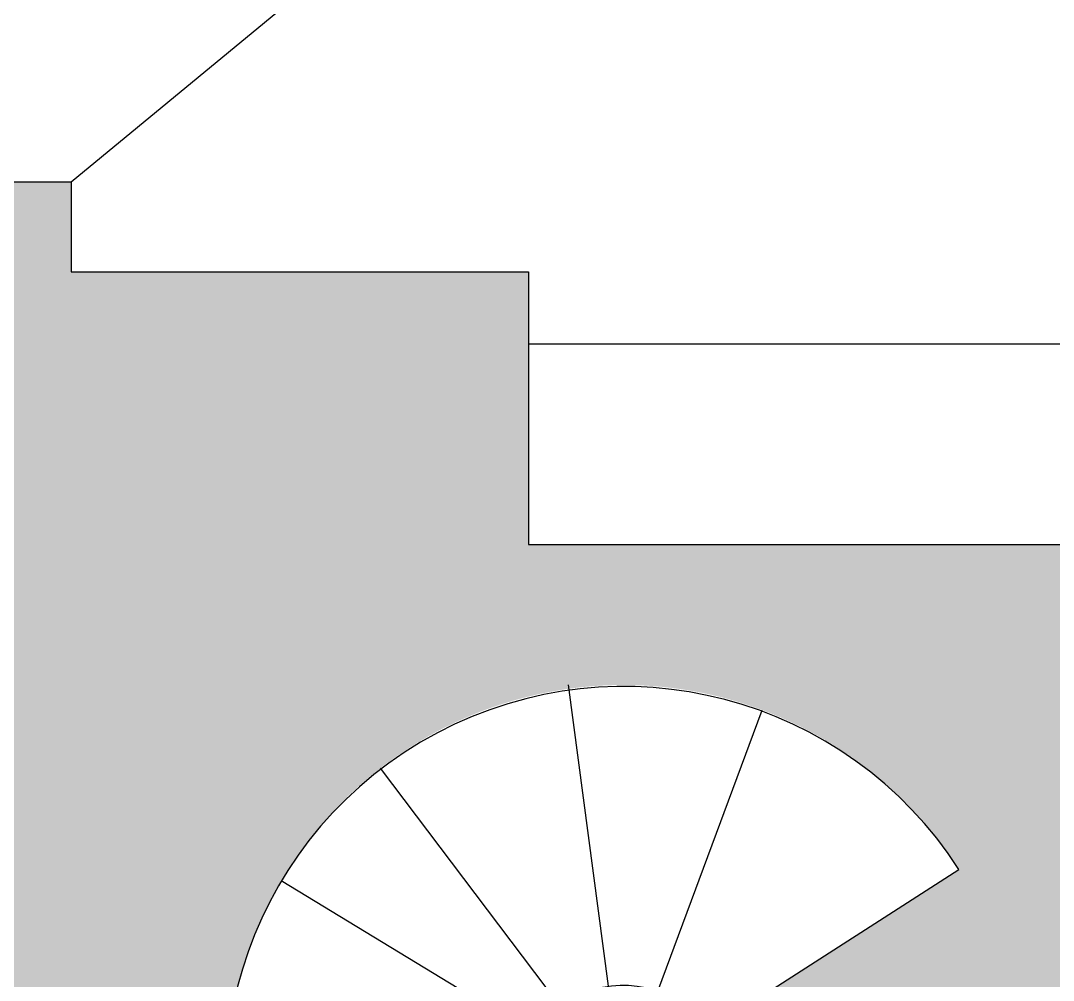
# Model space of a CAD drawing. Extents: x 77 to 121, y -270 to -21.
# Drawn here: x 109.995 to 113.309, y -172.484 to -169.405 of the extents above; entities that cross this region are included whole.
import ezdxf

# ---------------------------------------------------------------- set-up
doc = ezdxf.new("R2010")
doc.units = 0
for name, color, linetype in [('BASE_PLAN', 7, 'CONTINUOUS'), ('POCHE', 7, 'CONTINUOUS'), ('VAULT_LINES', 7, 'CONTINUOUS')]:
    doc.layers.add(name, color=color, linetype=linetype)

# ---------------------------------------------------------------- blocks, each defined once
blk = doc.blocks.new('*U44')
at = {"layer": 'POCHE', "linetype": 'CONTINUOUS'}
for points in [[(109.8859, -175.2795), (109.8859, -169.9224), (110.1565, -175.2795)], [(110.1565, -170.2109), (109.8859, -169.9224), (110.1565, -169.9224)], [(110.1565, -175.2795), (109.8859, -169.9224), (110.1565, -170.2109)], [(110.1565, -175.2795), (110.1565, -170.2109), (110.4345, -175.2795)], [(110.4345, -174.5171), (110.1565, -170.2109), (110.4345, -170.2109)], [(110.4345, -175.2795), (110.1565, -170.2109), (110.4345, -174.5171)], [(110.4345, -174.5171), (110.4345, -170.2109), (110.6523, -174.5171)], [(110.6523, -174.5171), (110.4345, -170.2109), (110.6523, -170.2109)], [(110.6523, -172.8202), (110.6523, -170.2109), (110.6525, -172.7975)], [(110.6525, -172.7975), (110.6523, -170.2109), (110.6525, -170.2109)], [(110.6525, -172.7975), (110.6525, -170.2109), (110.6531, -172.7749)], [(110.6531, -172.7749), (110.6525, -170.2109), (110.6531, -170.2109)], [(110.6531, -172.7749), (110.6531, -170.2109), (110.654, -172.7524)], [(110.654, -172.7524), (110.6531, -170.2109), (110.654, -170.2109)], [(110.654, -172.7524), (110.654, -170.2109), (110.6554, -172.7299)], [(110.6554, -172.7299), (110.654, -170.2109), (110.6554, -170.2109)], [(110.6554, -172.7299), (110.6554, -170.2109), (110.6592, -172.6852)], [(110.6592, -172.6852), (110.6554, -170.2109), (110.6592, -170.2109)], [(110.6592, -172.6852), (110.6592, -170.2109), (110.6646, -172.641)], [(110.6646, -172.641), (110.6592, -170.2109), (110.6646, -170.2109)], [(110.6646, -172.641), (110.6646, -170.2109), (110.6715, -172.5972)], [(110.6715, -172.5972), (110.6646, -170.2109), (110.6715, -170.2109)], [(110.6715, -172.5972), (110.6715, -170.2109), (110.6798, -172.554)], [(110.6798, -172.554), (110.6715, -170.2109), (110.6798, -170.2109)], [(110.6798, -172.554), (110.6798, -170.2109), (110.6895, -172.5114)], [(110.6895, -172.5114), (110.6798, -170.2109), (110.6895, -170.2109)], [(110.6895, -172.5114), (110.6895, -170.2109), (110.7006, -172.4694)], [(110.7006, -172.4694), (110.6895, -170.2109), (110.7006, -170.2109)], [(110.7006, -172.4694), (110.7006, -170.2109), (110.7129, -172.4283)], [(110.7129, -172.4283), (110.7006, -170.2109), (110.7129, -170.2109)], [(110.7129, -172.4283), (110.7129, -170.2109), (110.7265, -172.3879)], [(110.7265, -172.3879), (110.7129, -170.2109), (110.7265, -170.2109)], [(110.7265, -172.3879), (110.7265, -170.2109), (110.7414, -172.348)], [(110.7414, -172.348), (110.7265, -170.2109), (110.7414, -170.2109)], [(110.7414, -172.348), (110.7414, -170.2109), (110.7578, -172.3083)], [(110.7578, -172.3083), (110.7414, -170.2109), (110.7578, -170.2109)], [(110.7578, -172.3083), (110.7578, -170.2109), (110.7756, -172.2688)], [(110.7756, -172.2688), (110.7578, -170.2109), (110.7756, -170.2109)], [(110.7756, -172.2688), (110.7756, -170.2109), (110.795, -172.2296)], [(110.795, -172.2296), (110.7756, -170.2109), (110.795, -170.2109)], [(110.795, -172.2296), (110.795, -170.2109), (110.8158, -172.1909)], [(110.8158, -172.1909), (110.795, -170.2109), (110.8158, -170.2109)], [(110.8158, -172.1909), (110.8158, -170.2109), (110.8381, -172.1526)], [(110.8381, -172.1526), (110.8158, -170.2109), (110.8381, -170.2109)], [(110.8381, -172.1526), (110.8381, -170.2109), (110.8618, -172.1149)], [(110.8618, -172.1149), (110.8381, -170.2109), (110.8618, -170.2109)], [(110.8618, -172.1149), (110.8618, -170.2109), (110.8742, -172.0963)], [(110.8742, -172.0963), (110.8618, -170.2109), (110.8742, -170.2109)], [(110.8742, -172.0963), (110.8742, -170.2109), (110.8869, -172.0779)], [(110.8869, -172.0779), (110.8742, -170.2109), (110.8869, -170.2109)], [(110.8869, -172.0779), (110.8869, -170.2109), (110.9001, -172.0596)], [(110.9001, -172.0596), (110.8869, -170.2109), (110.9001, -170.2109)], [(110.9001, -172.0596), (110.9001, -170.2109), (110.9135, -172.0415)], [(110.9135, -172.0415), (110.9001, -170.2109), (110.9135, -170.2109)], [(110.9135, -172.0415), (110.9135, -170.2109), (110.9273, -172.0237)], [(110.9273, -172.0237), (110.9135, -170.2109), (110.9273, -170.2109)], [(110.9273, -172.0237), (110.9273, -170.2109), (110.9415, -172.006)], [(110.9415, -172.006), (110.9273, -170.2109), (110.9415, -170.2109)], [(110.9415, -172.006), (110.9415, -170.2109), (110.956, -171.9886)], [(110.956, -171.9886), (110.9415, -170.2109), (110.956, -170.2109)], [(110.956, -171.9886), (110.956, -170.2109), (110.9708, -171.9714)], [(110.9708, -171.9714), (110.956, -170.2109), (110.9708, -170.2109)], [(110.9708, -171.9714), (110.9708, -170.2109), (110.9859, -171.9544)], [(110.9859, -171.9544), (110.9708, -170.2109), (110.9859, -170.2109)], [(110.9859, -171.9544), (110.9859, -170.2109), (111.0014, -171.9377)], [(111.0014, -171.9377), (110.9859, -170.2109), (111.0014, -170.2109)], [(111.0014, -171.9377), (111.0014, -170.2109), (111.0172, -171.9212)], [(111.0172, -171.9212), (111.0014, -170.2109), (111.0172, -170.2109)], [(111.0172, -171.9212), (111.0172, -170.2109), (111.0333, -171.905)], [(111.0333, -171.905), (111.0172, -170.2109), (111.0333, -170.2109)], [(111.0333, -171.905), (111.0333, -170.2109), (111.0496, -171.8891)], [(111.0496, -171.8891), (111.0333, -170.2109), (111.0496, -170.2109)], [(111.0496, -171.8891), (111.0496, -170.2109), (111.0663, -171.8735)], [(111.0663, -171.8735), (111.0496, -170.2109), (111.0663, -170.2109)], [(111.0663, -171.8735), (111.0663, -170.2109), (111.0833, -171.8581)], [(111.0833, -171.8581), (111.0663, -170.2109), (111.0833, -170.2109)], [(111.0833, -171.8581), (111.0833, -170.2109), (111.1005, -171.8431)], [(111.1005, -171.8431), (111.0833, -170.2109), (111.1005, -170.2109)], [(111.1005, -171.8431), (111.1005, -170.2109), (111.1181, -171.8283)], [(111.1181, -171.8283), (111.1005, -170.2109), (111.1181, -170.2109)], [(111.1181, -171.8283), (111.1181, -170.2109), (111.1358, -171.8139)], [(111.1358, -171.8139), (111.1181, -170.2109), (111.1358, -170.2109)], [(111.1358, -171.8139), (111.1358, -170.2109), (111.1539, -171.7998)], [(111.1539, -171.7998), (111.1358, -170.2109), (111.1539, -170.2109)], [(111.1539, -171.7998), (111.1539, -170.2109), (111.1722, -171.7861)], [(111.1722, -171.7861), (111.1539, -170.2109), (111.1722, -170.2109)], [(111.1722, -171.7861), (111.1722, -170.2109), (111.1907, -171.7726)], [(111.1907, -171.7726), (111.1722, -170.2109), (111.1907, -170.2109)], [(111.1907, -171.7726), (111.1907, -170.2109), (111.2094, -171.7595)], [(111.2094, -171.7595), (111.1907, -170.2109), (111.2094, -170.2109)], [(111.2094, -171.7595), (111.2094, -170.2109), (111.2284, -171.7468)], [(111.2284, -171.7468), (111.2094, -170.2109), (111.2284, -170.2109)], [(111.2284, -171.7468), (111.2284, -170.2109), (111.2476, -171.7344)], [(111.2476, -171.7344), (111.2284, -170.2109), (111.2476, -170.2109)], [(111.2476, -171.7344), (111.2476, -170.2109), (111.2669, -171.7223)], [(111.2669, -171.7223), (111.2476, -170.2109), (111.2669, -170.2109)], [(111.2669, -171.7223), (111.2669, -170.2109), (111.2865, -171.7107)], [(111.2865, -171.7107), (111.2669, -170.2109), (111.2865, -170.2109)], [(111.2865, -171.7107), (111.2865, -170.2109), (111.3062, -171.6994)], [(111.3062, -171.6994), (111.2865, -170.2109), (111.3062, -170.2109)], [(111.3062, -171.6994), (111.3062, -170.2109), (111.3261, -171.6884)], [(111.3261, -171.6884), (111.3062, -170.2109), (111.3261, -170.2109)], [(111.3261, -171.6884), (111.3261, -170.2109), (111.3462, -171.6778)], [(111.3462, -171.6778), (111.3261, -170.2109), (111.3462, -170.2109)], [(111.3462, -171.6778), (111.3462, -170.2109), (111.3664, -171.6677)], [(111.3664, -171.6677), (111.3462, -170.2109), (111.3664, -170.2109)], [(111.3664, -171.6677), (111.3664, -170.2109), (111.3867, -171.6578)], [(111.3867, -171.6578), (111.3664, -170.2109), (111.3867, -170.2109)], [(111.3867, -171.6578), (111.3867, -170.2109), (111.4072, -171.6484)], [(111.4072, -171.6484), (111.3867, -170.2109), (111.4072, -170.2109)], [(111.4072, -171.6484), (111.4072, -170.2109), (111.4278, -171.6394)], [(111.4278, -171.6394), (111.4072, -170.2109), (111.4278, -170.2109)], [(111.4278, -171.6394), (111.4278, -170.2109), (111.4485, -171.6307)], [(111.4485, -171.6307), (111.4278, -170.2109), (111.4485, -170.2109)], [(111.4485, -171.6307), (111.4485, -170.2109), (111.4693, -171.6224)], [(111.4693, -171.6224), (111.4485, -170.2109), (111.4693, -170.2109)], [(111.4693, -171.6224), (111.4693, -170.2109), (111.4902, -171.6145)], [(111.4902, -171.6145), (111.4693, -170.2109), (111.4902, -170.2109)], [(111.4902, -171.6145), (111.4902, -170.2109), (111.5322, -171.5999)], [(111.5322, -171.5999), (111.4902, -170.2109), (111.5322, -170.2109)], [(111.5322, -171.5999), (111.5322, -170.2109), (111.5744, -171.5869)], [(111.5744, -171.5869), (111.5322, -170.2109), (111.5744, -170.2109)], [(111.5744, -171.5869), (111.5744, -170.2109), (111.6167, -171.5753)], [(111.6167, -171.5753), (111.5744, -170.2109), (111.6167, -170.2109)], [(111.6167, -171.5753), (111.6167, -170.2109), (111.6251, -171.5734)], [(111.6251, -171.0855), (111.6167, -170.2109), (111.6251, -170.2109)], [(111.6251, -171.5734), (111.6167, -170.2109), (111.6251, -171.0855)], [(111.6251, -171.5734), (111.6251, -171.0855), (111.6591, -171.5654)], [(111.6591, -171.5654), (111.6251, -171.0855), (111.6591, -171.0855)], [(111.6591, -171.5654), (111.6591, -171.0855), (111.7015, -171.5569)], [(111.7015, -171.5569), (111.6591, -171.0855), (111.7015, -171.0855)], [(111.7015, -171.5569), (111.7015, -171.0855), (111.7437, -171.5499)], [(111.7437, -171.5499), (111.7015, -171.0855), (111.7437, -171.0855)], [(111.7437, -171.5499), (111.7437, -171.0855), (111.7858, -171.5444)], [(111.7858, -171.5444), (111.7437, -171.0855), (111.7858, -171.0855)], [(111.7858, -171.5444), (111.7858, -171.0855), (111.8281, -171.5403)], [(111.8281, -171.5403), (111.7858, -171.0855), (111.8281, -171.0855)], [(111.8281, -171.5403), (111.8281, -171.0855), (111.8708, -171.5376)], [(111.8708, -171.5376), (111.8281, -171.0855), (111.8708, -171.0855)], [(111.8708, -171.5376), (111.8708, -171.0855), (111.914, -171.5364)], [(111.914, -171.5364), (111.8708, -171.0855), (111.914, -171.0855)], [(111.914, -171.5364), (111.914, -171.0855), (111.9575, -171.5366)], [(111.9575, -171.5366), (111.914, -171.0855), (111.9575, -171.0855)], [(111.9575, -171.5366), (111.9575, -171.0855), (112.0013, -171.5383)], [(112.0013, -171.5383), (111.9575, -171.0855), (112.0013, -171.0855)], [(112.0013, -171.5383), (112.0013, -171.0855), (112.0454, -171.5416)], [(112.0454, -171.5416), (112.0013, -171.0855), (112.0454, -171.0855)], [(112.0454, -171.5416), (112.0454, -171.0855), (112.0675, -171.5438)], [(112.0675, -171.5438), (112.0454, -171.0855), (112.0675, -171.0855)], [(112.0675, -171.5438), (112.0675, -171.0855), (112.0896, -171.5464)], [(112.0896, -171.5464), (112.0675, -171.0855), (112.0896, -171.0855)], [(112.0896, -171.5464), (112.0896, -171.0855), (112.1117, -171.5494)], [(112.1117, -171.5494), (112.0896, -171.0855), (112.1117, -171.0855)], [(112.1117, -171.5494), (112.1117, -171.0855), (112.1338, -171.5528)], [(112.1338, -171.5528), (112.1117, -171.0855), (112.1338, -171.0855)], [(112.1338, -171.5528), (112.1338, -171.0855), (112.1559, -171.5566)], [(112.1559, -171.5566), (112.1338, -171.0855), (112.1559, -171.0855)], [(112.1559, -171.5566), (112.1559, -171.0855), (112.178, -171.5607)], [(112.178, -171.5607), (112.1559, -171.0855), (112.178, -171.0855)], [(112.178, -171.5607), (112.178, -171.0855), (112.2, -171.5653)], [(112.2, -171.5653), (112.178, -171.0855), (112.2, -171.0855)], [(112.2, -171.5653), (112.2, -171.0855), (112.2221, -171.5703)], [(112.2221, -171.5703), (112.2, -171.0855), (112.2221, -171.0855)], [(112.2221, -171.5703), (112.2221, -171.0855), (112.244, -171.5757)], [(112.244, -171.5757), (112.2221, -171.0855), (112.244, -171.0855)], [(112.244, -171.5757), (112.244, -171.0855), (112.2659, -171.5815)], [(112.2659, -171.5815), (112.244, -171.0855), (112.2659, -171.0855)], [(112.2659, -171.5815), (112.2659, -171.0855), (112.2878, -171.5877)], [(112.2878, -171.5877), (112.2659, -171.0855), (112.2878, -171.0855)], [(112.2878, -171.5877), (112.2878, -171.0855), (112.3095, -171.5943)], [(112.3095, -171.5943), (112.2878, -171.0855), (112.3095, -171.0855)], [(112.3095, -171.5943), (112.3095, -171.0855), (112.3312, -171.6013)], [(112.3312, -171.6013), (112.3095, -171.0855), (112.3312, -171.0855)], [(112.3312, -171.6013), (112.3312, -171.0855), (112.3528, -171.6087)], [(112.3528, -171.6087), (112.3312, -171.0855), (112.3528, -171.0855)], [(112.3528, -171.6087), (112.3528, -171.0855), (112.3742, -171.6164)], [(112.3742, -171.6164), (112.3528, -171.0855), (112.3742, -171.0855)], [(112.3742, -171.6164), (112.3742, -171.0855), (112.3955, -171.6246)], [(112.3955, -171.6246), (112.3742, -171.0855), (112.3955, -171.0855)], [(112.3955, -171.6246), (112.3955, -171.0855), (112.4167, -171.6332)], [(112.4167, -171.6332), (112.3955, -171.0855), (112.4167, -171.0855)], [(112.4167, -171.6332), (112.4167, -171.0855), (112.4378, -171.6421)], [(112.4378, -171.6421), (112.4167, -171.0855), (112.4378, -171.0855)], [(112.4378, -171.6421), (112.4378, -171.0855), (112.4587, -171.6514)], [(112.4587, -171.6514), (112.4378, -171.0855), (112.4587, -171.0855)], [(112.4587, -171.6514), (112.4587, -171.0855), (112.4794, -171.6611)], [(112.4794, -171.6611), (112.4587, -171.0855), (112.4794, -171.0855)], [(112.4794, -171.6611), (112.4794, -171.0855), (112.4999, -171.6712)], [(112.4999, -171.6712), (112.4794, -171.0855), (112.4999, -171.0855)], [(112.4999, -171.6712), (112.4999, -171.0855), (112.5203, -171.6816)], [(112.5203, -171.6816), (112.4999, -171.0855), (112.5203, -171.0855)], [(112.5203, -171.6816), (112.5203, -171.0855), (112.5404, -171.6924)], [(112.5404, -171.6924), (112.5203, -171.0855), (112.5404, -171.0855)], [(112.5404, -171.6924), (112.5404, -171.0855), (112.5604, -171.7035)], [(112.5604, -171.7035), (112.5404, -171.0855), (112.5604, -171.0855)], [(112.5604, -171.7035), (112.5604, -171.0855), (112.5801, -171.715)], [(112.5801, -171.715), (112.5604, -171.0855), (112.5801, -171.0855)], [(112.5801, -171.715), (112.5801, -171.0855), (112.5997, -171.7268)], [(112.5997, -171.7268), (112.5801, -171.0855), (112.5997, -171.0855)], [(112.5997, -171.7268), (112.5997, -171.0855), (112.6189, -171.739)], [(112.6189, -171.739), (112.5997, -171.0855), (112.6189, -171.0855)], [(112.6189, -171.739), (112.6189, -171.0855), (112.638, -171.7515)], [(112.638, -171.7515), (112.6189, -171.0855), (112.638, -171.0855)], [(112.638, -171.7515), (112.638, -171.0855), (112.6568, -171.7643)], [(112.6568, -171.7643), (112.638, -171.0855), (112.6568, -171.0855)], [(112.6568, -171.7643), (112.6568, -171.0855), (112.6753, -171.7775)], [(112.6753, -171.7775), (112.6568, -171.0855), (112.6753, -171.0855)], [(112.6753, -171.7775), (112.6753, -171.0855), (112.6936, -171.7909)], [(112.6936, -171.7909), (112.6753, -171.0855), (112.6936, -171.0855)], [(112.6936, -171.7909), (112.6936, -171.0855), (112.7116, -171.8047)], [(112.7116, -171.8047), (112.6936, -171.0855), (112.7116, -171.0855)], [(112.7116, -171.8047), (112.7116, -171.0855), (112.7293, -171.8187)], [(112.7293, -171.8187), (112.7116, -171.0855), (112.7293, -171.0855)], [(112.7293, -171.8187), (112.7293, -171.0855), (112.7468, -171.833)], [(112.7468, -171.833), (112.7293, -171.0855), (112.7468, -171.0855)], [(112.7468, -171.833), (112.7468, -171.0855), (112.7639, -171.8476)], [(112.7639, -171.8476), (112.7468, -171.0855), (112.7639, -171.0855)], [(112.7639, -171.8476), (112.7639, -171.0855), (112.7808, -171.8624)], [(112.7808, -171.8624), (112.7639, -171.0855), (112.7808, -171.0855)], [(112.7808, -171.8624), (112.7808, -171.0855), (112.7973, -171.8776)], [(112.7973, -171.8776), (112.7808, -171.0855), (112.7973, -171.0855)], [(112.7973, -171.8776), (112.7973, -171.0855), (112.8136, -171.8929)], [(112.8136, -171.8929), (112.7973, -171.0855), (112.8136, -171.0855)], [(112.8136, -171.8929), (112.8136, -171.0855), (112.8451, -171.9243)], [(112.8451, -171.9243), (112.8136, -171.0855), (112.8451, -171.0855)], [(112.8451, -171.9243), (112.8451, -171.0855), (112.8754, -171.9566)], [(112.8754, -171.9566), (112.8451, -171.0855), (112.8754, -171.0855)], [(112.8754, -171.9566), (112.8754, -171.0855), (112.9043, -171.9897)], [(112.9043, -171.9897), (112.8754, -171.0855), (112.9043, -171.0855)], [(112.9043, -171.9897), (112.9043, -171.0855), (112.9318, -172.0235)], [(112.9318, -172.0235), (112.9043, -171.0855), (112.9318, -171.0855)], [(112.9318, -172.0235), (112.9318, -171.0855), (112.958, -172.058)], [(112.958, -172.058), (112.9318, -171.0855), (112.958, -171.0855)], [(112.958, -172.058), (112.958, -171.0855), (112.9829, -172.0931)], [(112.9829, -172.0931), (112.958, -171.0855), (112.9829, -171.0855)], [(112.9829, -172.0931), (112.9829, -171.0855), (113.0063, -172.1286)], [(113.0063, -172.1286), (112.9829, -171.0855), (113.0063, -171.0855)], [(113.0063, -172.7071), (113.0063, -171.0855), (113.5844, -172.5853)], [(113.5844, -172.5853), (113.0063, -171.0855), (113.5844, -171.0855)], [(113.0063, -172.7071), (112.2443, -172.6168), (113.0063, -172.1286)]]:
    blk.add_solid(points, dxfattribs=at)

msp = doc.modelspace()

# ---------------------------------------------------------------- linework, layer by layer
at = {"layer": 'BASE_PLAN'}
for p, q in [((109.8859, -169.9224), (110.1565, -169.9224)), ((110.1565, -169.9224), (110.1565, -170.2109)), ((110.1565, -170.2109), (111.6251, -170.2109)), ((111.6251, -170.2109), (111.6251, -171.0855)), ((111.6251, -170.4415), (113.5844, -170.4415)), ((111.6251, -171.0855), (113.5844, -171.0855)), ((111.8811, -172.5025), (111.7527, -171.5363)), ((112.0396, -172.5184), (112.3751, -171.6168)), ((111.7293, -172.5699), (111.1497, -171.8031)), ((112.1981, -172.6464), (113.0063, -172.1286)), ((111.6515, -172.6626), (110.8305, -172.1652))]:
    msp.add_line(p, q, dxfattribs=at)
msp.add_arc((111.9304, -172.8207), 1.2793, 32.7504, 288.1479, dxfattribs=at)
at = {"layer": 'BASE_PLAN', "extrusion": (0, 0, -1)}
msp.add_arc((-111.9296, -172.8179), 0.3186, 188.9605, 147.4241, dxfattribs=at)
at = {"layer": 'VAULT_LINES'}
msp.add_line((110.1565, -169.9224), (114.6893, -166.1839), dxfattribs=at)

# ---------------------------------------------------------------- block references
at = {"layer": 'POCHE'}
msp.add_blockref('*U44', (0, 0), dxfattribs=at)

doc.saveas('drawing.dxf')
